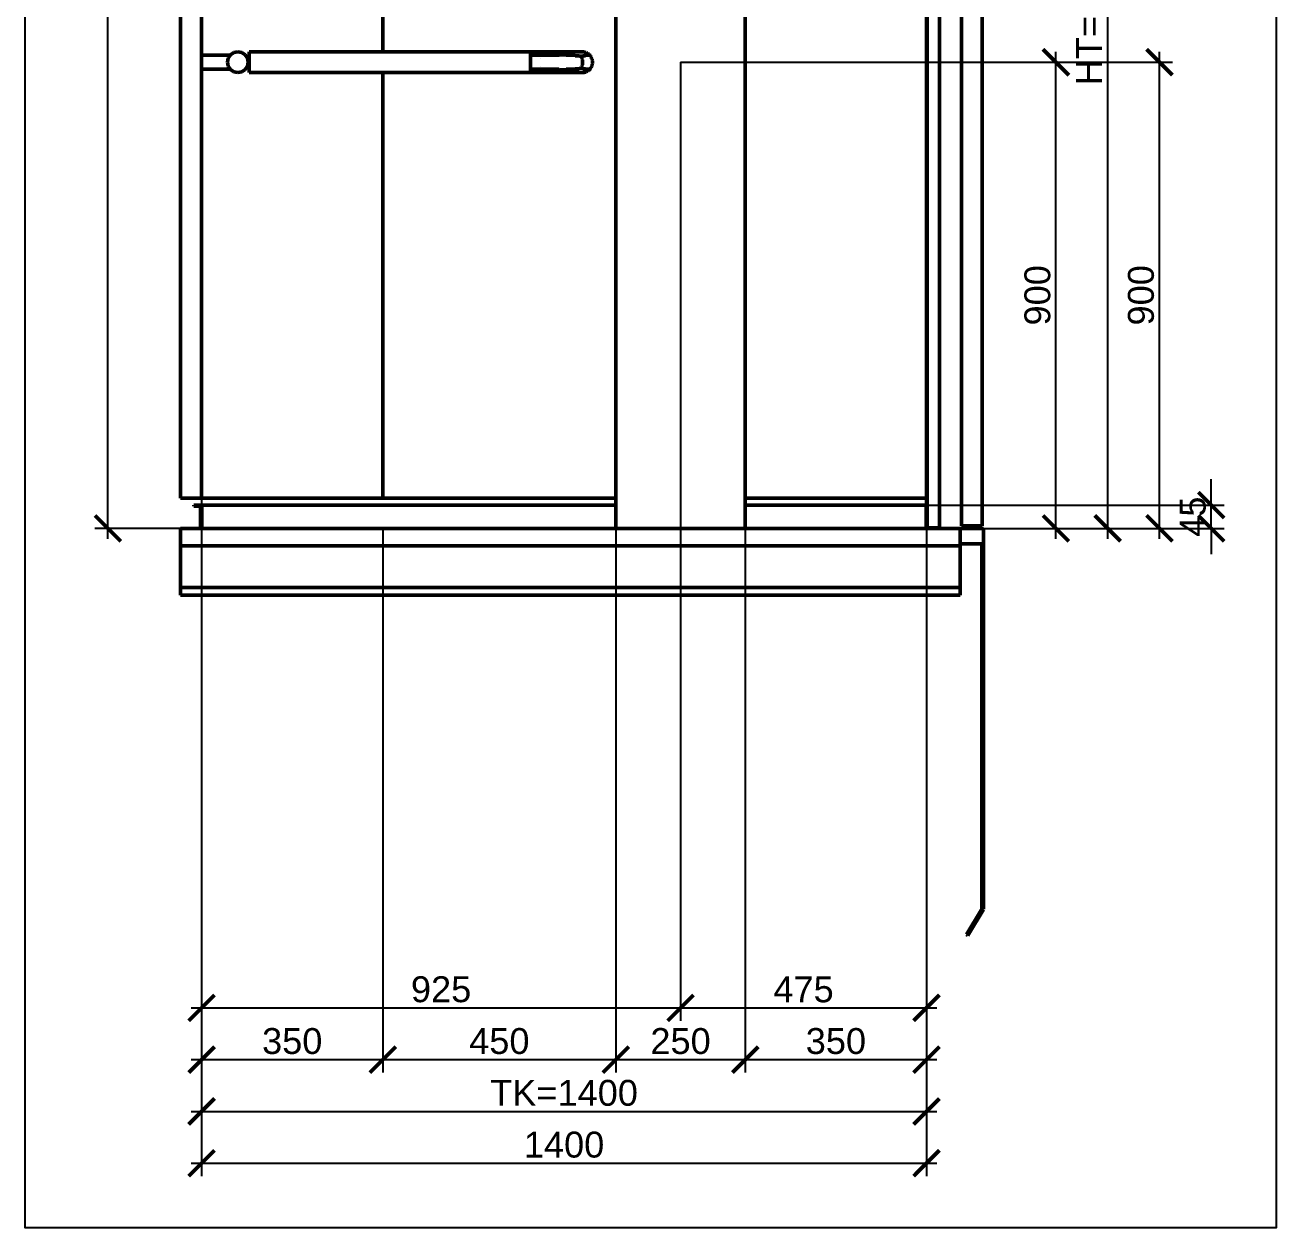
# Model space of a CAD drawing. Header units: millimetres. Extents: x -9546 to 173314, y -46180 to 27253.
# Drawn here: x 168295 to 170711, y -37458 to -35135 of the extents above; entities that cross this region are included whole.
import ezdxf

# ---------------------------------------------------------------- set-up
doc = ezdxf.new("R2010")
doc.units = ezdxf.units.MM
for name, color, linetype, lineweight in [('AM_0', 7, 'Continuous', 50), ('AM_5', 3, 'Continuous', 25), ('LDCar-AM_0', 7, 'Continuous', 50), ('LDCarFrame-AM_0', 7, 'Continuous', 50), ('LDHallButton-AM_0', 7, 'Continuous', 50), ('LDShaft-AM_5', 3, 'Continuous', 25)]:
    doc.layers.add(name, color=color, linetype=linetype, lineweight=lineweight)
doc.layers.add('AM_VIEWS', color=1, linetype='Continuous', lineweight=25, plot=False)
doc.styles.add('LD', font='ARIALUNI.ttf')
doc.dimstyles.new('LIFT', dxfattribs={"dimtxt": 2.5, "dimasz": 2.5, "dimexe": 1.25, "dimexo": 0, "dimgap": 0.5, "dimtad": 1, "dimdec": 0, "dimzin": 1, "dimdsep": 46, "dimtxsty": 'LD', "dimblk": 'ARCHTICK', "dimcen": 0, "dimdle": 1, "dimclrd": 3, "dimclre": 3, "dimclrt": 4, "dimadec": 0, "dimazin": 0, "dimtp": 0.1, "dimtm": 0.1, "dimtfac": 0.71, "dimtdec": 0, "dimtix": 1, "dimtmove": 0, "dimatfit": 3, "dimfxl": 1, "dimtolj": 1, "dimarcsym": 0})

# ---------------------------------------------------------------- blocks, each defined once
blk = doc.blocks.new('LD_20260611094836_00000257')
at = {"layer": 'LDCarFrame-AM_0'}
for p, q in [((765, 2679), (-741, 2679)), ((-741, 2679), (-741, 2629)), ((765, 2629), (765, 2679)), ((-741, 2629), (765, 2629)), ((700, 2530), (-700, 2530)), ((-700, 2530), (-700, 2528)), ((-700, 2528), (700, 2528)), ((700, 2528), (700, 2530)), ((765, 129), (-741, 129)), ((-741, 129), (-741, 95)), ((765, 95), (765, 129)), ((-741, 95), (765, 95)), ((765, 95), (-741, 95)), ((-741, 95), (-741, 15)), ((765, 15), (765, 95)), ((765, 15), (-741, 15)), ((-741, 15), (-741, 0)), ((-741, 15), (765, 15)), ((-741, 0), (765, 0)), ((765, 0), (765, 15))]:
    blk.add_line(p, q, dxfattribs=at)
blk = doc.blocks.new('LD_20260611094836_0000025A')
at = {"layer": 'AM_0'}
for p, q in [((1.5, 2000), (0, 2000)), ((0, 2000), (0, 0)), ((25, 2000), (1.5, 2000)), ((1.5, 2000), (1.5, 0.75)), ((1.5, 0), (1.5, 2000)), ((25, 0.75), (25, 2000)), ((0, 0), (1.5, 0)), ((25, 0.75), (1.5, 0.75)), ((1.5, 0.75), (1.5, 0)), ((25, 0), (25, 0.75))]:
    blk.add_line(p, q, dxfattribs=at)
blk = doc.blocks.new('LD_20260611094836_00000268')
at = {"layer": 'AM_0'}
for p, q in [((-699.25, 45), (-699.25, 0)), ((100, 45), (-699.25, 45)), ((699.25, 45), (350, 45)), ((699.25, 0), (699.25, 45)), ((-699.25, 0), (100, 0)), ((350, 0), (699.25, 0))]:
    blk.add_line(p, q, dxfattribs=at)
blk = doc.blocks.new('LD_20260611094836_00000269')
at = {"layer": 'AM_0'}
for p, q in [((-745, 920), (-1308, 920)), ((-1308, 920), (-1308, 918.5)), ((-1308, 918.5), (-1308, 914.1)), ((-745, 920), (-745, 920)), ((-745, 918.5), (-745, 918.5)), ((-745, 918.5), (-745, 918.5)), ((-1308, 914.1), (-1308, 907.7)), ((-1308, 907.7), (-1308, 900)), ((-1308, 900), (-1308, 892.3)), ((-745, 914.1), (-745, 914.2)), ((-745, 914.1), (-745, 914.1)), ((-745, 907.6), (-745, 907.7)), ((-745, 907.7), (-745, 907.7)), ((-1308, 892.3), (-1308, 885.9)), ((-1308, 885.9), (-1308, 881.5)), ((-1308, 881.5), (-1308, 880)), ((-1308, 880), (-745, 880)), ((-745, 892.3), (-745, 892.4)), ((-745, 892.3), (-745, 892.3)), ((-745, 885.8), (-745, 885.9)), ((-745, 885.9), (-745, 885.9)), ((-745, 881.5), (-745, 881.5)), ((-745, 881.5), (-745, 881.5)), ((-745, 880), (-745, 880))]:
    blk.add_line(p, q, dxfattribs=at)
blk = doc.blocks.new('LD_20260611094836_0000026A')
at = {"layer": 'AM_0'}
for p, q in [((-100, 20), (-100, 19.8)), ((-100, 20), (-100, 20)), ((-100, 19.8), (-100, 19.6)), ((-100, 19.6), (-100, 19.4)), ((-100, 19.4), (-100, 19)), ((-100, 19), (-100, 18.6)), ((-100, 18.6), (-100, 18.5)), ((-100, 18.5), (-100, 18.1)), ((-100, 18.1), (-100, 17.5)), ((-100, 17.5), (-100, 16.9)), ((-100, 16.9), (-100, 16.2)), ((-100, 16.2), (-100, 15.4)), ((-100, 15.4), (-100, 14.6)), ((-100, 14.6), (-100, 14.2)), ((-100, 14.1), (-100, 13.7)), ((-45, 13.7), (-100, 13.7)), ((-100, 13.7), (-100, 12.7)), ((-100, 12.7), (-100, 11.8)), ((-100, 11.8), (-100, 10.7)), ((-100, 10.7), (-100, 9.6)), ((-100, 9.6), (-100, 8.5)), ((-100, 8.5), (-100, 7.7)), ((-100, 7.6), (-100, 7.4)), ((-100, 7.4), (-100, 6.2)), ((-100, 6.2), (-100, 5)), ((-100, 5), (-100, 3.7)), ((-100, 3.7), (-100, 2.5)), ((-100, 2.5), (-100, 1.3)), ((-100, 1.3), (-100, 0)), ((-100, 0), (-100, -1.3)), ((-45, 20), (-80, 20)), ((-43.3, 20), (-45, 20)), ((-45, 13.7), (-42.8, 14.4)), ((-41.5, 20), (-43.3, 20)), ((-40.5, 14.4), (-42.8, 14.4)), ((-39.7, 20), (-41.5, 20)), ((-38.2, 14.4), (-40.5, 14.4)), ((-37.9, 20), (-39.7, 20)), ((-35.9, 14.4), (-38.2, 14.4)), ((-36.2, 20), (-37.9, 20)), ((-34.4, 20), (-36.2, 20)), ((-33.6, 14.4), (-35.9, 14.4)), ((-32.7, 20), (-34.4, 20)), ((-31.3, 14.4), (-33.6, 14.4)), ((-31, 20), (-32.7, 20)), ((-31.3, 14.4), (-31.1, 13.5)), ((-28.8, 13.5), (-31.1, 13.5)), ((-29.3, 20), (-31, 20)), ((-27.6, 20), (-29.3, 20)), ((-26.6, 13.5), (-28.8, 13.5)), ((-25.9, 20), (-27.6, 20)), ((-24.4, 13.5), (-26.6, 13.5)), ((-24.3, 20), (-25.9, 20)), ((-22.2, 13.5), (-24.4, 13.5)), ((-22.8, 20), (-24.3, 20)), ((-21.2, 20), (-22.8, 20)), ((-20, 13.5), (-22.2, 13.5)), ((-19.7, 20), (-21.2, 20)), ((-17.9, 13.5), (-20, 13.5)), ((-18.2, 20), (-19.7, 20)), ((-16.8, 20), (-18.2, 20)), ((-15.8, 13.5), (-17.9, 13.5)), ((-15.4, 20), (-16.8, 20)), ((-13.8, 13.5), (-15.8, 13.5)), ((-14.1, 20), (-15.4, 20)), ((-12.8, 20), (-14.1, 20)), ((-13.8, 13.5), (-13.4, 12.5)), ((-11.4, 12.5), (-13.4, 12.5)), ((-11.5, 20), (-12.8, 20)), ((-10.3, 20), (-11.5, 20)), ((-9.4, 12.5), (-11.4, 12.5)), ((-9.2, 20), (-10.3, 20)), ((-7.5, 12.5), (-9.4, 12.5)), ((-8.1, 20), (-9.2, 20)), ((-7.1, 20), (-8.1, 20)), ((-5.7, 12.5), (-7.5, 12.5)), ((-6.1, 20), (-7.1, 20)), ((-5.2, 20), (-6.1, 20)), ((-5.7, 12.5), (-5.2, 11.6)), ((-4.4, 20), (-5.2, 20)), ((-3.4, 11.6), (-5.2, 11.6)), ((-3.6, 20), (-4.4, 20)), ((-2.9, 20), (-3.6, 20)), ((-1.7, 11.6), (-3.4, 11.6)), ((-2.2, 20), (-2.9, 20)), ((-1.6, 20), (-2.2, 20)), ((-1.7, 11.6), (-1.2, 10.5)), ((0, 11.6), (-1.7, 11.6)), ((-1.1, 20), (-1.6, 20)), ((-1.2, 10.5), (-0.8, 9.5)), ((-0.6, 20), (-1.1, 20)), ((-0.8, 9.5), (-0.4, 8.4)), ((-0.7, 20), (0.6, 20)), ((0, 20), (-0.7, 20)), ((-0.5, 20), (-0.6, 20)), ((-0.6, 20), (-0.6, 20)), ((-0.6, 20), (-0.6, 20)), ((-0.3, 20), (-0.6, 20)), ((-0.2, 20), (-0.5, 20)), ((-0.4, 20), (-0.5, 20)), ((-0.3, 20), (-0.4, 20)), ((-0.4, 8.4), (0, 7.2)), ((-0.3, 20), (-0.3, 20)), ((0.1, 20), (-0.3, 20)), ((0, 20), (-0.2, 20)), ((-0.1, 20), (-0.2, 20)), ((-0.2, 20), (-0.2, 20)), ((0.2, 20), (0, 20)), ((0, 20), (0, 20)), ((0.6, 20), (0, 20)), ((0.1, 20), (0, 20)), ((0, 20), (0, 20)), ((1.6, 11.6), (0, 11.6)), ((0, 7.2), (0.3, 6.1)), ((0.3, 20), (0.1, 20)), ((0.4, 20), (0.2, 20)), ((0.3, 20), (0.2, 20)), ((0.2, 20), (0.2, 20)), ((0.5, 20), (0.3, 20)), ((0.3, 6.1), (0.5, 4.9)), ((0.7, 20), (0.4, 20)), ((0.6, 20), (0.5, 20)), ((0.5, 20), (0.5, 20)), ((0.6, 20), (0.5, 20)), ((0.5, 4.9), (0.7, 3.7)), ((1.3, 20), (0.6, 20)), ((0.9, 20), (0.7, 20)), ((0.8, 20), (0.7, 20)), ((0.7, 20), (0.7, 20)), ((0.7, 3.7), (0.8, 2.5)), ((0.8, 2.5), (0.9, 1.2)), ((1.1, 20), (0.9, 20)), ((1, 20), (0.9, 20)), ((0.9, 20), (0.9, 20)), ((0.9, 20), (0.9, 20)), ((0.9, 1.2), (0.9, 0)), ((0.9, -1.2), (0.9, 0)), ((1, 12.5), (1.6, 11.6)), ((2.6, 12.5), (1, 12.5)), ((1.1, 20), (1.1, 20)), ((1.2, 20), (1.1, 20)), ((1.3, 20), (1.1, 20)), ((1.1, 20), (1.1, 20)), ((1.2, 20), (1.2, 20)), ((1.3, 20), (1.3, 20)), ((1.3, 20), (1.3, 20)), ((1.3, 20), (1.3, 20)), ((1.3, 20), (1.3, 20)), ((1.5, 19.9), (1.3, 20)), ((1.8, 19.9), (1.3, 20)), ((1.4, 19.9), (1.3, 20)), ((1.6, 19.9), (1.5, 19.9)), ((1.6, 19.9), (1.5, 19.9)), ((1.5, 19.9), (1.5, 19.9)), ((1.5, 19.9), (1.5, 19.9)), ((1.8, 19.9), (1.6, 19.9)), ((1.7, 19.9), (1.6, 19.9)), ((1.6, 19.9), (1.6, 19.9)), ((1.6, 19.9), (1.6, 19.9)), ((1.9, 19.9), (1.8, 19.9)), ((2.5, 19.8), (1.8, 19.9)), ((1.8, 19.9), (1.8, 19.9)), ((1.8, 19.9), (1.8, 19.9)), ((2, 19.9), (1.9, 19.9)), ((1.9, 19.9), (1.9, 19.9)), ((2, 19.9), (2, 19.9)), ((2.1, 19.9), (2, 19.9)), ((2.1, 19.9), (2.1, 19.9)), ((2.5, 19.8), (2.1, 19.9)), ((3, 19.8), (2.5, 19.8)), ((2.6, 12.5), (4, 12.5)), ((3.7, 19.6), (3, 19.8)), ((4.2, 19.5), (3.7, 19.6)), ((4, 12.5), (5.4, 12.5)), ((5, 19.4), (4.2, 19.5)), ((6.2, 19), (5, 19.4)), ((5.4, 12.5), (6.6, 12.5)), ((6, 13.5), (7.1, 13.5)), ((6.6, 12.5), (6, 13.5)), ((6.2, 19), (6.2, 19)), ((6.2, 19), (6.2, 19)), ((7.4, 18.6), (6.2, 19)), ((7.1, 13.5), (8.3, 13.5)), ((7.4, 18.6), (7.3, 18.6)), ((7.4, 18.6), (7.4, 18.6)), ((8.5, 18.1), (7.4, 18.6)), ((8.3, 13.5), (9.3, 13.5)), ((9.6, 17.5), (8.5, 18.1)), ((9.3, 13.5), (10.2, 13.5)), ((10.7, 16.9), (9.6, 17.5)), ((10.2, 13.5), (11.1, 13.5)), ((11.8, 16.2), (10.7, 16.9)), ((11.1, 13.5), (11.8, 13.5)), ((12.7, 15.4), (11.8, 16.2)), ((11.8, 13.5), (12.5, 13.5)), ((12.3, 14.4), (12.8, 14.4)), ((13.1, 13.5), (12.3, 14.4)), ((12.5, 13.5), (13.1, 13.5)), ((13.7, 14.6), (12.7, 15.4)), ((12.8, 14.4), (13.2, 14.4)), ((13.2, 14.4), (13.5, 14.4)), ((13.5, 14.4), (13.7, 14.4)), ((14.6, 13.7), (13.7, 14.6)), ((13.7, 14.4), (13.9, 14.4)), ((13.9, 14.4), (14.6, 13.7)), ((15.4, 12.7), (14.6, 13.7)), ((14.6, 13.7), (14.6, 13.7)), ((16.2, 11.8), (15.4, 12.7)), ((16.9, 10.7), (16.2, 11.8)), ((17.5, 9.6), (16.9, 10.7)), ((18.1, 8.5), (17.5, 9.6)), ((18.1, 8.5), (18.1, 8.6)), ((18.1, 8.5), (18.1, 8.5)), ((18.6, 7.4), (18.1, 8.5)), ((19, 6.2), (18.6, 7.4)), ((19.4, 5), (19, 6.2)), ((19.6, 3.7), (19.4, 5)), ((19.8, 2.5), (19.6, 3.7)), ((19.8, 2.5), (19.8, 2.7)), ((19.8, 2.5), (19.8, 2.5)), ((20, 1.3), (19.8, 2.5)), ((20, 0), (20, 1.3)), ((20, -1.3), (20, 0)), ((-100, -1.3), (-100, -2.5)), ((-100, -2.5), (-100, -3.7)), ((-100, -3.7), (-100, -5)), ((-100, -5), (-100, -6.2)), ((-100, -6.2), (-100, -7.4)), ((-100, -7.4), (-100, -7.6)), ((-100, -7.7), (-100, -8.5)), ((-100, -8.5), (-100, -9.6)), ((-100, -9.6), (-100, -10.7)), ((-100, -10.7), (-100, -11.8)), ((-100, -11.8), (-100, -12.7)), ((-100, -12.7), (-100, -13.7)), ((-45, -13.7), (-100, -13.7)), ((-100, -13.7), (-100, -14.1)), ((-100, -14.2), (-100, -14.6)), ((-100, -14.6), (-100, -15.4)), ((-100, -15.4), (-100, -16.2)), ((-100, -16.2), (-100, -16.9)), ((-100, -16.9), (-100, -17.5)), ((-100, -17.5), (-100, -18.1)), ((-100, -18.1), (-100, -18.5)), ((-100, -18.5), (-100, -18.6)), ((-100, -18.6), (-100, -19)), ((-100, -19), (-100, -19.4)), ((-100, -19.4), (-100, -19.6)), ((-100, -19.6), (-100, -19.8)), ((-100, -19.8), (-100, -20)), ((-100, -20), (-100, -20)), ((-80, -20), (-45, -20)), ((-42.8, -14.4), (-45, -13.7)), ((-45, -20), (-43.3, -20)), ((-43.3, -20), (-41.5, -20)), ((-40.5, -14.4), (-42.8, -14.4)), ((-41.5, -20), (-39.7, -20)), ((-38.2, -14.4), (-40.5, -14.4)), ((-39.7, -20), (-37.9, -20)), ((-35.9, -14.4), (-38.2, -14.4)), ((-37.9, -20), (-36.2, -20)), ((-36.2, -20), (-34.4, -20)), ((-33.6, -14.4), (-35.9, -14.4)), ((-34.4, -20), (-32.7, -20)), ((-31.3, -14.4), (-33.6, -14.4)), ((-32.7, -20), (-31, -20)), ((-31.1, -13.5), (-31.3, -14.4)), ((-28.8, -13.5), (-31.1, -13.5)), ((-31, -20), (-29.3, -20)), ((-29.3, -20), (-27.6, -20)), ((-26.6, -13.5), (-28.8, -13.5)), ((-27.6, -20), (-25.9, -20)), ((-24.4, -13.5), (-26.6, -13.5)), ((-25.9, -20), (-24.3, -20)), ((-22.2, -13.5), (-24.4, -13.5)), ((-24.3, -20), (-22.8, -20)), ((-22.8, -20), (-21.2, -20)), ((-20, -13.5), (-22.2, -13.5)), ((-21.2, -20), (-19.7, -20)), ((-17.9, -13.5), (-20, -13.5)), ((-19.7, -20), (-18.2, -20)), ((-18.2, -20), (-16.8, -20)), ((-15.8, -13.5), (-17.9, -13.5)), ((-16.8, -20), (-15.4, -20)), ((-13.8, -13.5), (-15.8, -13.5)), ((-15.4, -20), (-14.1, -20)), ((-14.1, -20), (-12.8, -20)), ((-13.4, -12.5), (-13.8, -13.5)), ((-11.4, -12.5), (-13.4, -12.5)), ((-12.8, -20), (-11.5, -20)), ((-11.5, -20), (-10.3, -20)), ((-9.4, -12.5), (-11.4, -12.5)), ((-10.3, -20), (-9.2, -20)), ((-7.5, -12.5), (-9.4, -12.5)), ((-9.2, -20), (-8.1, -20)), ((-8.1, -20), (-7.1, -20)), ((-5.7, -12.5), (-7.5, -12.5)), ((-7.1, -20), (-6.1, -20)), ((-6.1, -20), (-5.2, -20)), ((-5.2, -11.6), (-5.7, -12.5)), ((-3.4, -11.6), (-5.2, -11.6)), ((-5.2, -20), (-4.4, -20)), ((-4.4, -20), (-3.6, -20)), ((-3.6, -20), (-2.9, -20)), ((-1.7, -11.6), (-3.4, -11.6)), ((-2.9, -20), (-2.2, -20)), ((-2.2, -20), (-1.6, -20)), ((-1.2, -10.5), (-1.7, -11.6)), ((0, -11.6), (-1.7, -11.6)), ((-1.6, -20), (-1.1, -20)), ((-0.8, -9.5), (-1.2, -10.5)), ((-1.1, -20), (-0.6, -20)), ((-0.4, -8.4), (-0.8, -9.5)), ((0.6, -20), (-0.7, -20)), ((-0.7, -20), (0, -20)), ((-0.6, -20), (-0.3, -20)), ((0, -7.2), (-0.4, -8.4)), ((-0.3, -20), (0.1, -20)), ((0.3, -6.1), (0, -7.2)), ((1.6, -11.6), (0, -11.6)), ((0, -20), (0.6, -20)), ((0.1, -20), (0.3, -20)), ((0.5, -4.9), (0.3, -6.1)), ((0.3, -20), (0.5, -20)), ((0.7, -3.7), (0.5, -4.9)), ((0.5, -20), (0.6, -20)), ((0.6, -20), (1.3, -20)), ((0.8, -2.5), (0.7, -3.7)), ((0.9, -1.2), (0.8, -2.5)), ((1.6, -11.6), (1, -12.5)), ((2.6, -12.5), (1, -12.5)), ((1.3, -20), (1.8, -19.9)), ((1.8, -19.9), (2.5, -19.8)), ((2.5, -19.8), (3, -19.8)), ((4, -12.5), (2.6, -12.5)), ((3, -19.8), (3.7, -19.6)), ((3.7, -19.6), (4.2, -19.5)), ((5.4, -12.5), (4, -12.5)), ((4.2, -19.5), (5, -19.4)), ((5, -19.4), (6.2, -19)), ((6.6, -12.5), (5.4, -12.5)), ((6.6, -12.5), (6, -13.5)), ((7.1, -13.5), (6, -13.5)), ((6.2, -19), (7.4, -18.6)), ((8.3, -13.5), (7.1, -13.5)), ((7.4, -18.6), (8.5, -18.1)), ((7.4, -18.6), (7.4, -18.6)), ((9.3, -13.5), (8.3, -13.5)), ((8.5, -18.1), (9.6, -17.5)), ((10.2, -13.5), (9.3, -13.5)), ((9.6, -17.5), (10.7, -16.9)), ((11.1, -13.5), (10.2, -13.5)), ((10.7, -16.9), (11.8, -16.2)), ((11.8, -13.5), (11.1, -13.5)), ((12.5, -13.5), (11.8, -13.5)), ((11.8, -16.2), (12.7, -15.4)), ((13.1, -13.5), (12.3, -14.4)), ((12.8, -14.4), (12.3, -14.4)), ((13.1, -13.5), (12.5, -13.5)), ((12.7, -15.4), (13.7, -14.6)), ((13.2, -14.4), (12.8, -14.4)), ((13.5, -14.4), (13.2, -14.4)), ((13.7, -14.4), (13.5, -14.4)), ((13.7, -14.6), (14.6, -13.7)), ((13.9, -14.4), (13.7, -14.4)), ((13.9, -14.4), (14.6, -13.7)), ((14.6, -13.7), (15.4, -12.7)), ((14.6, -13.7), (14.6, -13.7)), ((14.6, -13.7), (14.6, -13.7)), ((15.4, -12.7), (16.2, -11.8)), ((16.2, -11.8), (16.9, -10.7)), ((16.9, -10.7), (17.5, -9.6)), ((17.5, -9.6), (18.1, -8.5)), ((18.1, -8.5), (18.6, -7.4)), ((18.1, -8.5), (18.1, -8.5)), ((18.6, -7.4), (19, -6.2)), ((19, -6.2), (19.4, -5)), ((19.4, -5), (19.6, -3.7)), ((19.6, -3.7), (19.8, -2.5)), ((19.8, -2.5), (20, -1.3)), ((19.8, -2.5), (19.8, -2.5))]:
    blk.add_line(p, q, dxfattribs=at)
blk = doc.blocks.new('LD_20260611094836_0000026C')
at = {"layer": 'AM_0'}
for p, q in [((225, 2500), (-225, 2500)), ((-225, 2500), (-225, 2430)), ((225, 2430.9), (225, 2500)), ((-225, 2399), (-225, 920)), ((225, 58), (225, 2394.1)), ((-225, 880), (-225, 58)), ((-225, 58), (225, 58))]:
    blk.add_line(p, q, dxfattribs=at)
blk = doc.blocks.new('LD_20260611094836_0000026D')
at = {"layer": 'AM_0'}
for p, q in [((175, 2500), (-175, 2500)), ((-175, 2500), (-175, 2401)), ((175, 2430), (175, 2500)), ((-175, 2399), (-175, 913.5)), ((175, 920), (175, 2399)), ((-175, 886.5), (-175, 58)), ((175, 58), (175, 880)), ((-175, 58), (175, 58))]:
    blk.add_line(p, q, dxfattribs=at)
blk = doc.blocks.new('LD_20260611094836_0000026E')
at = {"layer": 'AM_0'}
for p, q in [((175, 2500), (-175, 2500)), ((-175, 2500), (-175, 2430)), ((175, 2401), (175, 2500)), ((-175, 2399), (-175, 58)), ((175, 58), (175, 2399)), ((-175, 58), (175, 58))]:
    blk.add_line(p, q, dxfattribs=at)
blk = doc.blocks.new('LD_20260611094836_00000271')
at = {"layer": 'AM_0'}
for p, q in [((-15, 45), (-15, 43)), ((0, 45), (-15, 45)), ((-15, 43), (-2, 43)), ((-2, 43), (-2, 0)), ((0, 0), (0, 45)), ((-2, 0), (0, 0))]:
    blk.add_line(p, q, dxfattribs=at)
blk = doc.blocks.new('LD_20260611094836_00000272')
at = {"layer": 'AM_0'}
for p, q in [((0, 2500), (-41, 2500)), ((-41, 2500), (-41, 58)), ((0, 58), (0, 2500)), ((-41, 58), (0, 58))]:
    blk.add_line(p, q, dxfattribs=at)
blk = doc.blocks.new('LD_20260611094836_00000273')
at = {"layer": 'AM_0'}
for p, q in [((62.3, 918.5), (55.9, 914.1)), ((62.3, 918.5), (55.9, 914.1)), ((70, 920), (62.3, 918.5)), ((70, 920), (62.3, 918.5)), ((77.7, 918.5), (70, 920)), ((77.7, 918.5), (70, 920)), ((84.1, 914.1), (77.7, 918.5)), ((84.1, 914.1), (77.7, 918.5)), ((0, 913.5), (0, 912.5)), ((55.4, 913.5), (0, 913.5)), ((0, 912.5), (0, 909.5)), ((0, 909.5), (0, 905.2)), ((0, 905.2), (0, 900)), ((0, 900), (0, 894.8)), ((0, 894.8), (0, 890.5)), ((51.5, 907.7), (50, 900)), ((51.5, 907.7), (50, 900)), ((50, 900), (51.5, 892.3)), ((50, 900), (51.5, 892.3)), ((55.9, 914.1), (51.5, 907.7)), ((55.9, 914.1), (51.5, 907.7)), ((88.5, 907.7), (84.1, 914.1)), ((88.5, 907.7), (84.1, 914.1)), ((90, 900), (88.5, 907.7)), ((90, 900), (88.5, 907.7)), ((88.5, 892.3), (90, 900)), ((88.5, 892.3), (90, 900)), ((0, 890.5), (0, 887.5)), ((0, 887.5), (0, 886.5)), ((0, 886.5), (55.4, 886.5)), ((51.5, 892.3), (55.9, 885.9)), ((51.5, 892.3), (55.9, 885.9)), ((55.9, 885.9), (62.3, 881.5)), ((55.9, 885.9), (62.3, 881.5)), ((62.3, 881.5), (70, 880)), ((62.3, 881.5), (70, 880)), ((70, 880), (77.7, 881.5)), ((70, 880), (77.7, 881.5)), ((77.7, 881.5), (84.1, 885.9)), ((77.7, 881.5), (84.1, 885.9)), ((84.1, 885.9), (88.5, 892.3)), ((84.1, 885.9), (88.5, 892.3))]:
    blk.add_line(p, q, dxfattribs=at)
blk = doc.blocks.new('LD_20260611094836_00000274')
at = {"layer": 'LDCar-AM_0'}
for p, q in [((-2.5, 2005), (-42.5, 2005)), ((-42.5, 2005), (-42.5, 5)), ((-2.5, 5), (-2.5, 2005)), ((0, 0), (-45, 0)), ((-45, 0), (-45, -30)), ((-42.5, 5), (-2.5, 5)), ((0, -30), (0, 0)), ((-45, -30), (0, -30)), ((0, -30), (-3, -30)), ((-3, -30), (-3, -735)), ((0, -735), (0, -30)), ((-2.8, -734.2), (-32.8, -784.2)), ((-30.2, -785.8), (-0.2, -735.8)), ((-3, -735), (0, -735)), ((-0.2, -735.8), (-2.8, -734.2)), ((-32.8, -784.2), (-30.2, -785.8))]:
    blk.add_line(p, q, dxfattribs=at)
blk = doc.blocks.new('LD_20260611094836_00000275')
at = {"layer": 'LDHallButton-AM_0'}
for p, q in [((125, 1432), (-125, 1432)), ((-125, 1432), (-125, -900)), ((125, -900), (125, 1432)), ((120.5, 905), (-120.5, 905)), ((-120.5, 905), (-120.5, 700)), ((120.5, 700), (120.5, 905)), ((-120.5, 700), (120.5, 700)), ((92.4, 678.4), (90.5, 676.5)), ((90.5, 676.5), (91.7, 674.6)), ((94.9, 672.5), (92.4, 678.4)), ((97.4, 683.4), (95.4, 681.4)), ((95.4, 681.4), (97.4, 678.8)), ((99.8, 680.2), (97.4, 683.4)), ((97.4, 678.8), (98.7, 675.8)), ((101.4, 676.5), (99.8, 680.2)), ((102.3, 688.3), (100.4, 686.4)), ((100.4, 686.4), (103.5, 682.3)), ((101.9, 672.5), (101.4, 676.5)), ((105.9, 683.7), (102.3, 688.3)), ((103.5, 682.3), (105.4, 677.6)), ((105.4, 677.6), (106.1, 672.5)), ((108.1, 678.3), (105.9, 683.7)), ((108.9, 672.5), (108.1, 678.3)), ((-97.9, 673.1), (-98, 672.5)), ((-98, 672.5), (-97.9, 671.9)), ((-97.6, 673.6), (-97.9, 673.1)), ((-97.9, 671.9), (-97.6, 671.4)), ((-97.1, 673.9), (-97.6, 673.6)), ((-97.6, 671.4), (-97.1, 671.1)), ((-96.5, 674), (-97.1, 673.9)), ((-97.1, 671.1), (-96.5, 671)), ((-95.9, 673.9), (-96.5, 674)), ((-96.5, 671), (-95.9, 671.1)), ((-95.4, 673.6), (-95.9, 673.9)), ((-95.9, 671.1), (-95.4, 671.4)), ((-95.1, 673.1), (-95.4, 673.6)), ((-95.4, 671.4), (-95.1, 671.9)), ((-95, 672.5), (-95.1, 673.1)), ((-95.1, 671.9), (-95, 672.5)), ((-92.4, 673.1), (-92.5, 672.5)), ((-92.5, 672.5), (-92.4, 671.9)), ((-92.1, 673.6), (-92.4, 673.1)), ((-92.4, 671.9), (-92.1, 671.4)), ((-91.6, 673.9), (-92.1, 673.6)), ((-92.1, 671.4), (-91.6, 671.1)), ((-91, 674), (-91.6, 673.9)), ((-91.6, 671.1), (-91, 671)), ((-90.4, 673.9), (-91, 674)), ((-91, 671), (-90.4, 671.1)), ((-89.9, 673.6), (-90.4, 673.9)), ((-90.4, 671.1), (-89.9, 671.4)), ((-89.6, 673.1), (-89.9, 673.6)), ((-89.9, 671.4), (-89.6, 671.9)), ((-89.5, 672.5), (-89.6, 673.1)), ((-89.6, 671.9), (-89.5, 672.5)), ((-86.9, 673.1), (-87, 672.5)), ((-87, 672.5), (-86.9, 671.9)), ((-86.6, 673.6), (-86.9, 673.1)), ((-86.9, 671.9), (-86.6, 671.4)), ((-86.1, 673.9), (-86.6, 673.6)), ((-86.6, 671.4), (-86.1, 671.1)), ((-85.5, 674), (-86.1, 673.9)), ((-86.1, 671.1), (-85.5, 671)), ((-84.9, 673.9), (-85.5, 674)), ((-85.5, 671), (-84.9, 671.1)), ((-84.4, 673.6), (-84.9, 673.9)), ((-84.9, 671.1), (-84.4, 671.4)), ((-84.1, 673.1), (-84.4, 673.6)), ((-84.4, 671.4), (-84.1, 671.9)), ((-84, 672.5), (-84.1, 673.1)), ((-84.1, 671.9), (-84, 672.5)), ((91.7, 670.4), (90.5, 668.5)), ((90.5, 668.5), (92.4, 666.6)), ((91.7, 674.6), (92.1, 672.5)), ((92.1, 672.5), (91.7, 670.4)), ((92.4, 666.6), (94.3, 669.3)), ((94.3, 669.3), (94.9, 672.5)), ((97.4, 666.2), (95.4, 663.6)), ((95.4, 663.6), (97.4, 661.6)), ((98.7, 669.2), (97.4, 666.2)), ((97.4, 661.6), (99.8, 664.8)), ((98.7, 675.8), (99.1, 672.5)), ((99.1, 672.5), (98.7, 669.2)), ((99.8, 664.8), (101.4, 668.5)), ((103.5, 662.7), (100.4, 658.6)), ((100.4, 658.6), (102.3, 656.7)), ((101.4, 668.5), (101.9, 672.5)), ((102.3, 656.7), (105.9, 661.3)), ((105.4, 667.4), (103.5, 662.7)), ((106.1, 672.5), (105.4, 667.4)), ((105.9, 661.3), (108.1, 666.7)), ((108.1, 666.7), (108.9, 672.5)), ((-125, -900), (125, -900))]:
    blk.add_line(p, q, dxfattribs=at)
blk = doc.blocks.new('_ArchTick')
at = {"color": 0, "linetype": 'ByBlock', "const_width": 0.15}
blk.add_lwpolyline([(-0.5, -0.5), (0.5, 0.5)], dxfattribs=at)
blk = doc.blocks.new('*D2617')
at = {"layer": 'Defpoints', "color": 0, "transparency": 16777216}
for p in [(168636.2, -35207.3), (169561.2, -35207.3), (169561.2, -37033.1)]:
    blk.add_point(p, dxfattribs=at)
at = {"layer": 'LDShaft-AM_5', "color": 3, "lineweight": -2, "transparency": 16777216}
for p, q in [((168636.2, -35207.3), (168636.2, -37058.1)), ((169561.2, -35207.3), (169561.2, -37058.1)), ((168616.2, -37033.1), (169581.2, -37033.1))]:
    blk.add_line(p, q, dxfattribs=at)
at = {"layer": 'LDShaft-AM_5', "color": 3, "lineweight": -2, "transparency": 16777216, "xscale": 50, "yscale": 50, "zscale": 50, "rotation": 180}
blk.add_blockref('_ArchTick', (168636.2, -37033.1), dxfattribs=at)
at = {"layer": 'LDShaft-AM_5', "color": 3, "lineweight": -2, "transparency": 16777216, "xscale": 50, "yscale": 50, "zscale": 50}
blk.add_blockref('_ArchTick', (169561.2, -37033.1), dxfattribs=at)
at = {"layer": 'LDShaft-AM_5', "color": 4, "transparency": 16777216, "insert": (169098.7, -36997.5), "char_height": 50, "attachment_point": 5, "style": 'LD'}
blk.add_mtext('\\A1;925', dxfattribs=at)
blk = doc.blocks.new('*D2618')
at = {"layer": 'Defpoints', "color": 0, "transparency": 16777216}
for p in [(169561.2, -35207.3), (170036.2, -35207.3), (170036.2, -37033.1)]:
    blk.add_point(p, dxfattribs=at)
at = {"layer": 'LDShaft-AM_5', "color": 3, "lineweight": -2, "transparency": 16777216}
for p, q in [((169561.2, -35207.3), (169561.2, -37058.1)), ((170036.2, -35207.3), (170036.2, -37058.1)), ((169541.2, -37033.1), (170056.2, -37033.1))]:
    blk.add_line(p, q, dxfattribs=at)
at = {"layer": 'LDShaft-AM_5', "color": 3, "lineweight": -2, "transparency": 16777216, "xscale": 50, "yscale": 50, "zscale": 50, "rotation": 180}
blk.add_blockref('_ArchTick', (169561.2, -37033.1), dxfattribs=at)
at = {"layer": 'LDShaft-AM_5', "color": 3, "lineweight": -2, "transparency": 16777216, "xscale": 50, "yscale": 50, "zscale": 50}
blk.add_blockref('_ArchTick', (170036.2, -37033.1), dxfattribs=at)
at = {"layer": 'LDShaft-AM_5', "color": 4, "transparency": 16777216, "insert": (169798.7, -36997.7), "char_height": 50, "attachment_point": 5, "style": 'LD'}
blk.add_mtext('\\A1;475', dxfattribs=at)
blk = doc.blocks.new('*D2619')
at = {"layer": 'Defpoints', "color": 0, "transparency": 16777216}
for p in [(168636.2, -36107.3), (168986.2, -36107.3), (168986.2, -37133.1)]:
    blk.add_point(p, dxfattribs=at)
at = {"layer": 'LDShaft-AM_5', "color": 3, "lineweight": -2, "transparency": 16777216}
for p, q in [((168636.2, -36107.3), (168636.2, -37158.1)), ((168986.2, -36107.3), (168986.2, -37158.1)), ((168616.2, -37133.1), (169006.2, -37133.1))]:
    blk.add_line(p, q, dxfattribs=at)
at = {"layer": 'LDShaft-AM_5', "color": 3, "lineweight": -2, "transparency": 16777216, "xscale": 50, "yscale": 50, "zscale": 50, "rotation": 180}
blk.add_blockref('_ArchTick', (168636.2, -37133.1), dxfattribs=at)
at = {"layer": 'LDShaft-AM_5', "color": 3, "lineweight": -2, "transparency": 16777216, "xscale": 50, "yscale": 50, "zscale": 50}
blk.add_blockref('_ArchTick', (168986.2, -37133.1), dxfattribs=at)
at = {"layer": 'LDShaft-AM_5', "color": 4, "transparency": 16777216, "insert": (168811.2, -37097.5), "char_height": 50, "attachment_point": 5, "style": 'LD'}
blk.add_mtext('\\A1;350', dxfattribs=at)
blk = doc.blocks.new('*D2620')
at = {"layer": 'Defpoints', "color": 0, "transparency": 16777216}
for p in [(168986.2, -36107.3), (169436.2, -36107.3), (169436.2, -37133.1)]:
    blk.add_point(p, dxfattribs=at)
at = {"layer": 'LDShaft-AM_5', "color": 3, "lineweight": -2, "transparency": 16777216}
for p, q in [((168986.2, -36107.3), (168986.2, -37158.1)), ((169436.2, -36107.3), (169436.2, -37158.1)), ((168966.2, -37133.1), (169456.2, -37133.1))]:
    blk.add_line(p, q, dxfattribs=at)
at = {"layer": 'LDShaft-AM_5', "color": 3, "lineweight": -2, "transparency": 16777216, "xscale": 50, "yscale": 50, "zscale": 50, "rotation": 180}
blk.add_blockref('_ArchTick', (168986.2, -37133.1), dxfattribs=at)
at = {"layer": 'LDShaft-AM_5', "color": 3, "lineweight": -2, "transparency": 16777216, "xscale": 50, "yscale": 50, "zscale": 50}
blk.add_blockref('_ArchTick', (169436.2, -37133.1), dxfattribs=at)
at = {"layer": 'LDShaft-AM_5', "color": 4, "transparency": 16777216, "insert": (169211.2, -37097.5), "char_height": 50, "attachment_point": 5, "style": 'LD'}
blk.add_mtext('\\A1;450', dxfattribs=at)
blk = doc.blocks.new('*D2621')
at = {"layer": 'Defpoints', "color": 0, "transparency": 16777216}
for p in [(169436.2, -36107.3), (169686.2, -36107.3), (169686.2, -37133.1)]:
    blk.add_point(p, dxfattribs=at)
at = {"layer": 'LDShaft-AM_5', "color": 3, "lineweight": -2, "transparency": 16777216}
for p, q in [((169436.2, -36107.3), (169436.2, -37158.1)), ((169686.2, -36107.3), (169686.2, -37158.1)), ((169416.2, -37133.1), (169706.2, -37133.1))]:
    blk.add_line(p, q, dxfattribs=at)
at = {"layer": 'LDShaft-AM_5', "color": 3, "lineweight": -2, "transparency": 16777216, "xscale": 50, "yscale": 50, "zscale": 50, "rotation": 180}
blk.add_blockref('_ArchTick', (169436.2, -37133.1), dxfattribs=at)
at = {"layer": 'LDShaft-AM_5', "color": 3, "lineweight": -2, "transparency": 16777216, "xscale": 50, "yscale": 50, "zscale": 50}
blk.add_blockref('_ArchTick', (169686.2, -37133.1), dxfattribs=at)
at = {"layer": 'LDShaft-AM_5', "color": 4, "transparency": 16777216, "insert": (169561.2, -37097.5), "char_height": 50, "attachment_point": 5, "style": 'LD'}
blk.add_mtext('\\A1;250', dxfattribs=at)
blk = doc.blocks.new('*D2622')
at = {"layer": 'Defpoints', "color": 0, "transparency": 16777216}
for p in [(169686.2, -36107.3), (170036.2, -36107.3), (170036.2, -37133.1)]:
    blk.add_point(p, dxfattribs=at)
at = {"layer": 'LDShaft-AM_5', "color": 3, "lineweight": -2, "transparency": 16777216}
for p, q in [((169686.2, -36107.3), (169686.2, -37158.1)), ((170036.2, -36107.3), (170036.2, -37158.1)), ((169666.2, -37133.1), (170056.2, -37133.1))]:
    blk.add_line(p, q, dxfattribs=at)
at = {"layer": 'LDShaft-AM_5', "color": 3, "lineweight": -2, "transparency": 16777216, "xscale": 50, "yscale": 50, "zscale": 50, "rotation": 180}
blk.add_blockref('_ArchTick', (169686.2, -37133.1), dxfattribs=at)
at = {"layer": 'LDShaft-AM_5', "color": 3, "lineweight": -2, "transparency": 16777216, "xscale": 50, "yscale": 50, "zscale": 50}
blk.add_blockref('_ArchTick', (170036.2, -37133.1), dxfattribs=at)
at = {"layer": 'LDShaft-AM_5', "color": 4, "transparency": 16777216, "insert": (169861.2, -37097.5), "char_height": 50, "attachment_point": 5, "style": 'LD'}
blk.add_mtext('\\A1;350', dxfattribs=at)
blk = doc.blocks.new('*D2623')
at = {"layer": 'Defpoints', "color": 0, "transparency": 16777216}
for p in [(169561.2, -35207.3), (170286.2, -35207.3), (169561.2, -36107.3)]:
    blk.add_point(p, dxfattribs=at)
at = {"layer": 'LDShaft-AM_5', "color": 3, "lineweight": -2, "transparency": 16777216}
for p, q in [((170286.2, -36127.3), (170286.2, -35187.3)), ((169561.2, -35207.3), (170311.2, -35207.3)), ((169561.2, -36107.3), (170311.2, -36107.3))]:
    blk.add_line(p, q, dxfattribs=at)
at = {"layer": 'LDShaft-AM_5', "color": 3, "lineweight": -2, "transparency": 16777216, "xscale": 50, "yscale": 50, "zscale": 50}
for p, rotation in [((170286.2, -35207.3), 90), ((170286.2, -36107.3), 270)]:
    blk.add_blockref('_ArchTick', p, dxfattribs=dict(at, rotation=rotation))
at = {"layer": 'LDShaft-AM_5', "color": 4, "transparency": 16777216, "insert": (170250.6, -35657.3), "char_height": 50, "attachment_point": 5, "rotation": 90, "style": 'LD'}
blk.add_mtext('\\A1;900', dxfattribs=at)
blk = doc.blocks.new('*D2624')
at = {"layer": 'Defpoints', "color": 0, "transparency": 16777216}
for p in [(168455.2, -33607.3), (169336.2, -33607.3), (169336.2, -36107.3)]:
    blk.add_point(p, dxfattribs=at)
at = {"layer": 'LDShaft-AM_5', "color": 3, "lineweight": -2, "transparency": 16777216}
for p, q in [((168455.2, -36127.3), (168455.2, -33587.3)), ((169336.2, -33607.3), (168430.2, -33607.3)), ((169336.2, -36107.3), (168430.2, -36107.3))]:
    blk.add_line(p, q, dxfattribs=at)
at = {"layer": 'LDShaft-AM_5', "color": 3, "lineweight": -2, "transparency": 16777216, "xscale": 50, "yscale": 50, "zscale": 50}
for p, rotation in [((168455.2, -33607.3), 90), ((168455.2, -36107.3), 270)]:
    blk.add_blockref('_ArchTick', p, dxfattribs=dict(at, rotation=rotation))
at = {"layer": 'LDShaft-AM_5', "color": 4, "transparency": 16777216, "insert": (168419.6, -34857.3), "char_height": 50, "attachment_point": 5, "rotation": 90, "style": 'LD'}
blk.add_mtext('\\A1;HK=2500', dxfattribs=at)
blk = doc.blocks.new('*D2625')
at = {"layer": 'Defpoints', "color": 0, "transparency": 16777216}
for p in [(168636.2, -36107.3), (170036.2, -36107.3), (170036.2, -37333.1)]:
    blk.add_point(p, dxfattribs=at)
at = {"layer": 'LDShaft-AM_5', "color": 3, "lineweight": -2, "transparency": 16777216}
for p, q in [((168636.2, -36107.3), (168636.2, -37358.1)), ((170036.2, -36107.3), (170036.2, -37358.1)), ((168616.2, -37333.1), (170056.2, -37333.1))]:
    blk.add_line(p, q, dxfattribs=at)
at = {"layer": 'LDShaft-AM_5', "color": 3, "lineweight": -2, "transparency": 16777216, "xscale": 50, "yscale": 50, "zscale": 50, "rotation": 180}
blk.add_blockref('_ArchTick', (168636.2, -37333.1), dxfattribs=at)
at = {"layer": 'LDShaft-AM_5', "color": 3, "lineweight": -2, "transparency": 16777216, "xscale": 50, "yscale": 50, "zscale": 50}
blk.add_blockref('_ArchTick', (170036.2, -37333.1), dxfattribs=at)
at = {"layer": 'LDShaft-AM_5', "color": 4, "transparency": 16777216, "insert": (169336.2, -37297.5), "char_height": 50, "attachment_point": 5, "style": 'LD'}
blk.add_mtext('\\A1;1400', dxfattribs=at)
blk = doc.blocks.new('*D2626')
at = {"layer": 'AM_5', "color": 3, "lineweight": -2, "transparency": 16777216}
for p, q in [((170386.2, -36127.3), (170386.2, -34087.3)), ((170146.2, -34107.3), (170411.2, -34107.3)), ((170146.2, -36107.3), (170411.2, -36107.3))]:
    blk.add_line(p, q, dxfattribs=at)
at = {"layer": 'Defpoints', "color": 0, "transparency": 16777216}
for p in [(170146.2, -34107.3), (170386.2, -34107.3), (170146.2, -36107.3)]:
    blk.add_point(p, dxfattribs=at)
at = {"layer": 'AM_5', "color": 3, "lineweight": -2, "transparency": 16777216, "xscale": 50, "yscale": 50, "zscale": 50}
for p, rotation in [((170386.2, -34107.3), 90), ((170386.2, -36107.3), 270)]:
    blk.add_blockref('_ArchTick', p, dxfattribs=dict(at, rotation=rotation))
at = {"layer": 'AM_5', "color": 4, "transparency": 16777216, "insert": (170350.6, -35107.3), "char_height": 50, "attachment_point": 5, "rotation": 90, "style": 'LD'}
blk.add_mtext('\\A1;HT=2000', dxfattribs=at)
blk = doc.blocks.new('*D2627')
at = {"layer": 'Defpoints', "color": 0, "transparency": 16777216}
for p in [(170036.2, -36062.3), (170586.2, -36062.3), (170036.2, -36107.3)]:
    blk.add_point(p, dxfattribs=at)
at = {"layer": 'LDShaft-AM_5', "color": 3, "lineweight": -2, "transparency": 16777216}
for p, q in [((170586.2, -36062.3), (170586.2, -36012.3)), ((170036.2, -36062.3), (170611.2, -36062.3)), ((170586.2, -36107.3), (170586.2, -36062.3)), ((170036.2, -36107.3), (170611.2, -36107.3)), ((170586.2, -36107.3), (170586.2, -36157.3))]:
    blk.add_line(p, q, dxfattribs=at)
at = {"layer": 'LDShaft-AM_5', "color": 3, "lineweight": -2, "transparency": 16777216, "xscale": 50, "yscale": 50, "zscale": 50}
for p, rotation in [((170586.2, -36062.3), 270), ((170586.2, -36107.3), 90)]:
    blk.add_blockref('_ArchTick', p, dxfattribs=dict(at, rotation=rotation))
at = {"layer": 'LDShaft-AM_5', "color": 4, "transparency": 16777216, "insert": (170550.7, -36084.8), "char_height": 50, "attachment_point": 5, "rotation": 90, "style": 'LD'}
blk.add_mtext('\\A1;45', dxfattribs=at)
blk = doc.blocks.new('*D2628')
at = {"layer": 'Defpoints', "color": 0, "transparency": 16777216}
for p in [(170036.2, -35207.3), (170486.2, -35207.3), (170036.2, -36107.3)]:
    blk.add_point(p, dxfattribs=at)
at = {"layer": 'LDShaft-AM_5', "color": 3, "lineweight": -2, "transparency": 16777216}
for p, q in [((170486.2, -36127.3), (170486.2, -35187.3)), ((170036.2, -35207.3), (170511.2, -35207.3)), ((170036.2, -36107.3), (170511.2, -36107.3))]:
    blk.add_line(p, q, dxfattribs=at)
at = {"layer": 'LDShaft-AM_5', "color": 3, "lineweight": -2, "transparency": 16777216, "xscale": 50, "yscale": 50, "zscale": 50}
for p, rotation in [((170486.2, -35207.3), 90), ((170486.2, -36107.3), 270)]:
    blk.add_blockref('_ArchTick', p, dxfattribs=dict(at, rotation=rotation))
at = {"layer": 'LDShaft-AM_5', "color": 4, "transparency": 16777216, "insert": (170450.6, -35657.3), "char_height": 50, "attachment_point": 5, "rotation": 90, "style": 'LD'}
blk.add_mtext('\\A1;900', dxfattribs=at)
blk = doc.blocks.new('*D2629')
at = {"layer": 'AM_5', "color": 3, "lineweight": -2, "transparency": 16777216}
for p, q in [((168636.2, -36049.3), (168636.2, -37258.1)), ((170036.2, -36107.3), (170036.2, -37258.1)), ((168616.2, -37233.1), (170056.2, -37233.1))]:
    blk.add_line(p, q, dxfattribs=at)
at = {"layer": 'Defpoints', "color": 0, "transparency": 16777216}
for p in [(168636.2, -36049.3), (170036.2, -36107.3), (170036.2, -37233.1)]:
    blk.add_point(p, dxfattribs=at)
at = {"layer": 'AM_5', "color": 3, "lineweight": -2, "transparency": 16777216, "xscale": 50, "yscale": 50, "zscale": 50, "rotation": 180}
blk.add_blockref('_ArchTick', (168636.2, -37233.1), dxfattribs=at)
at = {"layer": 'AM_5', "color": 3, "lineweight": -2, "transparency": 16777216, "xscale": 50, "yscale": 50, "zscale": 50}
blk.add_blockref('_ArchTick', (170036.2, -37233.1), dxfattribs=at)
at = {"layer": 'AM_5', "color": 4, "transparency": 16777216, "insert": (169336.2, -37197.5), "char_height": 50, "attachment_point": 5, "style": 'LD'}
blk.add_mtext('\\A1;TK=1400', dxfattribs=at)

msp = doc.modelspace()

# ---------------------------------------------------------------- linework, layer by layer
at = {"layer": 'AM_VIEWS'}
msp.add_lwpolyline([(168295.2, -33037.3), (170711.2, -33037.3), (170711.2, -37458.1), (168295.2, -37458.1)], close=True, dxfattribs=at)

# ---------------------------------------------------------------- block references
for name, p in [('LD_20260611094836_00000257', (169336.2, -36236.3)), ('LD_20260611094836_00000272', (168636.2, -36107.3)), ('LD_20260611094836_0000026D', (168811.2, -36107.3)), ('LD_20260611094836_0000026C', (169211.2, -36107.3)), ('LD_20260611094836_0000026E', (169861.2, -36107.3)), ('LD_20260611094836_00000275', (169561.2, -35207.3)), ('LD_20260611094836_0000025A', (170036.2, -36107.3)), ('LD_20260611094836_00000274', (170146.2, -36107.3)), ('LD_20260611094836_00000273', (168636.2, -36107.3)), ('LD_20260611094836_00000269', (170036.2, -36107.3)), ('LD_20260611094836_0000026A', (169371.2, -35207.3)), ('LD_20260611094836_00000271', (168636.2, -36107.3)), ('LD_20260611094836_00000268', (169336.2, -36107.3))]:
    msp.add_blockref(name, p)

# ---------------------------------------------------------------- dimensions: what is measured, and where the dimension line sits
at = {"layer": 'AM_5'}
dim = msp.add_linear_dim(base=(170386.2, -34107.3), p1=(170146.2, -36107.3), p2=(170146.2, -34107.3), angle=90, text='HT=<>', dimstyle='LIFT', override={"dimscale": 20, "dimtix": 1}, dxfattribs=at)
dim.commit()
dim.dimension.update_dxf_attribs({"geometry": '*D2626', "text_midpoint": (170350.6, -35107.3)})
dim = msp.add_linear_dim(base=(170036.2, -37233.1), p1=(168636.2, -36049.3), p2=(170036.2, -36107.3), text='TK=<>', dimstyle='LIFT', override={"dimscale": 20, "dimtix": 1}, dxfattribs=at)
dim.commit()
dim.dimension.update_dxf_attribs({"geometry": '*D2629', "text_midpoint": (169336.2, -37197.5)})
at = {"layer": 'LDShaft-AM_5'}
dim = msp.add_linear_dim(base=(168455.2, -33607.3), p1=(169336.2, -36107.3), p2=(169336.2, -33607.3), angle=90, text='HK=<>', dimstyle='LIFT', override={"dimscale": 20, "dimtix": 1}, dxfattribs=at)
dim.commit()
dim.dimension.update_dxf_attribs({"geometry": '*D2624', "text_midpoint": (168419.6, -34857.3)})
for base, p1, p2, picture, middle in [((170286.2, -35207.3), (169561.2, -36107.3), (169561.2, -35207.3), '*D2623', (170250.6, -35657.3)), ((170486.2, -35207.3), (170036.2, -36107.3), (170036.2, -35207.3), '*D2628', (170450.6, -35657.3)), ((170586.2, -36062.3), (170036.2, -36107.3), (170036.2, -36062.3), '*D2627', (170550.7, -36084.8))]:
    dim = msp.add_linear_dim(base=base, p1=p1, p2=p2, angle=90, dimstyle='LIFT', override={"dimscale": 20, "dimtix": 1}, dxfattribs=at)
    dim.commit()
    dim.dimension.update_dxf_attribs({"geometry": picture, "text_midpoint": middle})
for base, p1, p2, picture, middle in [((169561.2, -37033.1), (168636.2, -35207.3), (169561.2, -35207.3), '*D2617', (169098.7, -36997.5)), ((170036.2, -37033.1), (169561.2, -35207.3), (170036.2, -35207.3), '*D2618', (169798.7, -36997.7)), ((168986.2, -37133.1), (168636.2, -36107.3), (168986.2, -36107.3), '*D2619', (168811.2, -37097.5)), ((170036.2, -37333.1), (168636.2, -36107.3), (170036.2, -36107.3), '*D2625', (169336.2, -37297.5)), ((169436.2, -37133.1), (168986.2, -36107.3), (169436.2, -36107.3), '*D2620', (169211.2, -37097.5)), ((169686.2, -37133.1), (169436.2, -36107.3), (169686.2, -36107.3), '*D2621', (169561.2, -37097.5)), ((170036.2, -37133.1), (169686.2, -36107.3), (170036.2, -36107.3), '*D2622', (169861.2, -37097.5))]:
    dim = msp.add_linear_dim(base=base, p1=p1, p2=p2, dimstyle='LIFT', override={"dimscale": 20, "dimtix": 1}, dxfattribs=at)
    dim.commit()
    dim.dimension.update_dxf_attribs({"geometry": picture, "text_midpoint": middle})

doc.saveas('drawing.dxf')
